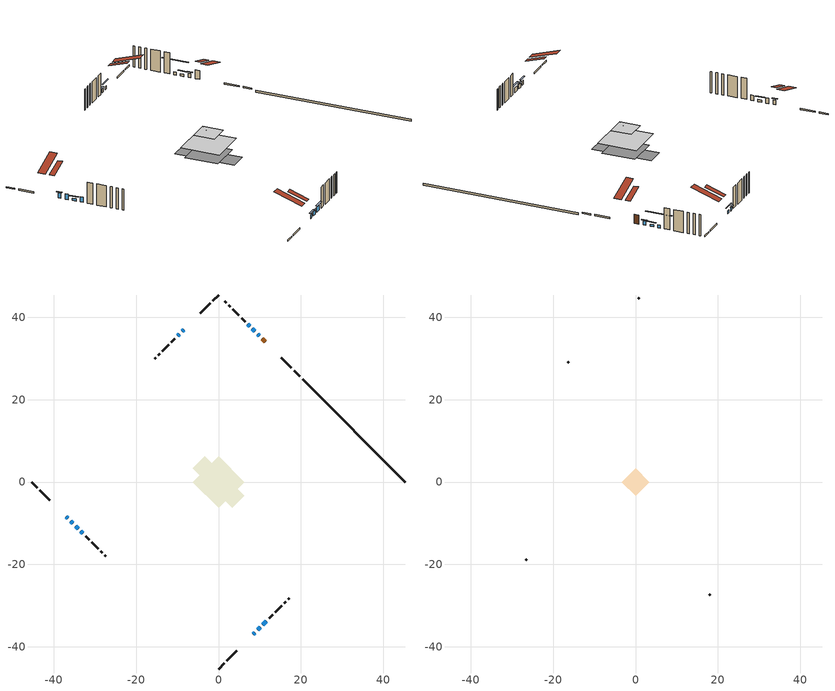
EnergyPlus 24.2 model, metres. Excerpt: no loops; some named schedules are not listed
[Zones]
conditioned space
 floor adiabatic (Floor4 construction): -5.27,0 0,5.27 5.27,0 0,-5.27 z0.16
 floor adiabatic (AdiabaticFloorConstruction): -6.21,0 0,6.21 6.21,0 0,-6.21 z2.6
 floor foundation (Slab1 construction): -6.25,3.35 -3.35,6.25 6.25,-3.35 3.35,-6.25 z-0.3
 wall outside (RimJoist1 construction): 0,-45.44 1.39,-44.05 / -45.44,0 -44.05,-1.39 / 0,45.44 -1.39,44.05 / 19.78,25.66 18.39,27.04 z0.16:0.46
 wall outside (RimJoist2 construction): 2.04,-43.39 4.47,-40.97 / -43.39,-2.04 -40.97,-4.47 / -2.04,43.39 -4.47,40.97 / 17.74,27.7 15.31,30.13 z0.16:0.46
 wall outside (AdiabaticWallConstruction 1): 11.35,34.09 10.61,34.83 z0.16:2.19
 wall outside (AdiabaticWallConstruction): 9.95,35.48 9.48,35.95 z0.16:1.13; -37,-8.43 -36.57,-8.87 / 10.75,-34.69 11.62,-33.82 z0.16:1.28; -35.92,-9.52 -35.38,-10.06 / -33.45,-11.99 -32.97,-12.47 z0.16:1.38; 8.83,36.61 8.22,37.22 / -34.72,-10.72 -34.11,-11.33 z0.16:0.67; 7.56,37.88 7.16,38.27 z0.16:0.82; -8.43,37 -8.87,36.57 z0.16:0.87; 8.43,-37 8.83,-36.61 z0.16:1.08; -9.52,35.92 -9.92,35.52 z0.16:0.92; 9.49,-35.95 10.1,-35.34 z0.16:1.02
 wall outside (Wall1 construction): 12.27,-33.17 13.15,-32.29 / -32.32,-13.12 -31.44,-14 / -10.57,34.86 -11.45,33.99 / 6.51,38.93 5.63,39.81 z0.16:5.04
 wall outside (Wall2 construction): 13.81,-31.63 15.33,-30.11 / -30.78,-14.66 -29.26,-16.18 / -12.11,33.33 -13.63,31.81 / 4.97,40.46 3.45,41.99 z0.16:5.04
 wall outside (Wall3 construction): 15.99,-29.45 16.28,-29.16 / -28.6,-16.84 -28.31,-17.13 / -14.29,31.15 -14.59,30.85 / 2.79,42.64 2.5,42.94 z0.16:5.04
 wall outside (Wall4 construction): 16.94,-28.5 17.24,-28.2 / -27.65,-17.79 -27.35,-18.09 / -15.24,30.2 -15.54,29.9 / 1.84,43.6 1.55,43.89 z0.16:5.04
 wall foundation (FoundationWall1 construction): 45.44,0 20.44,25 z-0.3:0.16
 window (WindowConstruction): 9.95,35.49 9.48,35.95 z0.16:1.13
 window (WindowConstruction 6): -37,-8.43 -36.57,-8.87 z0.16:1.28
 window (WindowConstruction 7): -35.91,-9.52 -35.38,-10.06 z0.16:1.38
 window (WindowConstruction 8): 8.83,36.61 8.22,37.22 z0.16:0.67
 window (WindowConstruction 9): -34.72,-10.72 -34.11,-11.33 z0.16:0.67
 window (WindowConstruction 1): 7.56,37.88 7.17,38.27 z0.16:0.82
 window (WindowConstruction 2): -8.43,37 -8.87,36.57 z0.16:0.87
 window (WindowConstruction 10): 8.43,-37 8.83,-36.61 z0.16:1.07
 window (WindowConstruction 11): -33.45,-11.99 -32.97,-12.47 z0.16:1.38
 window (WindowConstruction 3): -9.52,35.91 -9.92,35.52 z0.16:0.92
 window (WindowConstruction 4): 9.49,-35.95 10.1,-35.34 z0.16:1.02
 window (WindowConstruction 5): 10.75,-34.68 11.62,-33.82 z0.16:1.28
 door (Door): 11.34,34.09 10.61,34.83 z0.16:2.19
 ceiling adiabatic (AdiabaticFloorConstruction): 0,-6.21 6.21,0 0,6.21 -6.21,0 z2.6
 roof outside (Roof4 construction): 7.78,-37.66,5.04 4.71,-34.59,6.48 3.9,-35.4,6.48 6.97,-38.47,5.04; -37.66,-7.78,5.04 -34.59,-4.71,6.48 -35.4,-3.9,6.48 -38.47,-6.97,5.04; -7.78,37.66,5.04 -4.71,34.59,6.48 -3.9,35.4,6.48 -6.97,38.47,5.04; 12,33.44,5.04 8.93,30.37,6.48 9.74,29.56,6.48 12.81,32.63,5.04
attic - vented
 floor to conditioned space (Floor1 construction Reversed): -3.34,0 0,3.34 3.34,0 0,-3.34 z5.04
 floor to conditioned space (Floor2 construction Reversed): -2.94,0 0,2.94 2.94,0 0,-2.94 z5.04
 floor to conditioned space (Floor3 construction Reversed): -1.2,0 0,1.2 1.2,0 0,-1.2 z5.04
 wall outside (Wall5 construction): 17.89,-27.55 18.12,-27.31 / -26.7,-18.74 -26.46,-18.97 / -16.19,29.24 -16.43,29.01 / 0.89,44.55 0.66,44.78 z0.16:5.04
 roof outside (Roof1 construction): 6.31,-39.13,5.04 1.82,-34.64,7.15 0.64,-35.82,7.15 5.13,-40.31,5.04; -39.13,-6.31,5.04 -34.64,-1.82,7.15 -35.82,-0.64,7.15 -40.31,-5.13,5.04; -6.31,39.13,5.04 -1.82,34.64,7.15 -0.64,35.82,7.15 -5.13,40.31,5.04; 13.47,31.97,5.04 8.98,27.48,7.15 10.16,26.3,7.15 14.65,30.79,5.04
shading: 9.27,36.16 10.16,35.27 10.37,35.49 9.48,36.38 z1.42; -36.36,-9.08 -37.21,-8.22 -37.43,-8.43 -36.57,-9.29 z1.58; 7.79,37.65 9.26,36.18 9.47,36.39 8,37.86 z1.28; -33.68,-11.76 -35.15,-10.29 -35.36,-10.5 -33.89,-11.97 z1.28; 5.23,40.21 9.5,35.94 9.71,36.15 5.44,40.42 z3.56; -9.62,35.82 -7.68,37.76 -7.78,37.87 -9.73,35.92 z1.94; 9.26,-36.18 8,-37.43 8.22,-37.65 9.47,-36.39 z1.68; -10.13,35.31 -9.31,36.13 -9.52,36.34 -10.34,35.52 z1.22; 10.31,-35.13 9.28,-36.16 9.38,-36.27 10.41,-35.24 z1.32; 12.05,-33.39 10.32,-35.12 10.53,-35.33 12.26,-33.6 z1.89
[Building]
Building 1: Terrain=Suburbs
[Site:Location]
Greenwood AP_NS: Latitude {deg}=44.98; Longitude {deg}=-64.92; Time Zone {hr}=-4; Elevation {m}=28; Keep Site Location Information=Yes
[Site:GroundTemperature:Shallow]
3.62696, 1.72046, 1.56778, 2.47251, 6.10451, 9.71958, 12.8537, 14.839, 15.0077, 13.3929, 10.3388, 6.83459
[Site:WaterMainsTemperature]
Calculation Method=Schedule; Temperature Schedule=mains temperature schedule
[Material] Roughness=Rough; Thermal Absorptance=0.9
Name | Thickness {m} | Conductivity {W/m-K} | Density {kg/m3} | Specific Heat {J/kg-K} | Solar Absorptance | Visible Absorptance
asphalt or fiberglass shingles | 0.00635 | 0.162714 | 1121.4 | 1465.45 | 0.4 | 0.4
ceiling loosefill ins | 0.0846667 | 0.0480833 | 16.02 | 1046.75 | 0.7 | 0.7
ceiling stud and cavity | 0.1397 | 0.0896465 | 65.682 | 1177.47 | 0.7 | 0.7
ceiling stud and cavity 1 | 0.1397 | 0.0891429 | 65.682 | 1177.47 | 0.7 | 0.7
ceiling stud and cavity 2 | 0.1397 | 0.1003 | 65.682 | 1177.47 | 0.7 | 0.7
concrete 4.0 in. | 0.1016 | 1.803125 | 2242.8 | 837.4 | 0.7 | 0.7
concrete 8.0 in. | 0.2032 | 1.803125 | 2242.8 | 837.4 | 0.7 | 0.7
door material | 0.04445 | 0.053851 | 512.64 | 1214.23 | 0.7 | 0.7
exterior vertical ins | 0.00108814 | 0.029427 | 32.04 | 1214.23 | 0.7 | 0.7
floor covering | 0.0127 | 9.015625 | 54.468 | 1339.84 | 0.6 | 0.6
floor covering 1 | 0.0127 | 0.0433444 | 54.468 | 1339.84 | 0.6 | 0.6
floor rigid ins; wall rigid ins | 0.512978 | 0.029427 | 32.04 | 1214.23 | 0.7 | 0.7
floor stud and cavity | 0.0889 | 0.221242 | 50.32683 | 1063.81 | 0.7 | 0.7
floor stud and cavity 1 | 0.1397 | 1.75129 | 37.0049 | 1207.88 | 0.7 | 0.7
furniture material conditioned space 1 | 0.1524 | 0.115458 | 640.8 | 1214.23 | 0.6 | 0.6
gypsum board | 0.0127 | 0.160291 | 801 | 837.4 | 0.6 | 0.6
osb sheathing 0.5 in. | 0.0127 | 0.115458 | 512.64 | 1214.23 | 0.7 | 0.7
osb sheathing 0.75 in. | 0.01905 | 0.115458 | 512.64 | 1214.23 | 0.7 | 0.7
rim joist stud and cavity | 0.0508 | 0.153904 | 50.32683 | 1063.81 | 0.6 | 0.6
rim joist stud and cavity 1 | 0.0508 | 0.126838 | 50.32683 | 1063.81 | 0.6 | 0.6
roof stud and cavity | 0.2032 | 0.158346 | 78.34581 | 1123.46 | 0.7 | 0.7
wall stud and cavity | 0.1397 | 0.109887 | 139.0536 | 1170.24 | 0.7 | 0.7
wall stud and cavity 1 | 0.1397 | 0.104119 | 139.0536 | 1170.24 | 0.7 | 0.7
wall stud and cavity 2 | 0.1397 | 0.113992 | 139.0536 | 1170.24 | 0.7 | 0.7
wall stud and cavity 3 | 0.1397 | 0.107797 | 139.0536 | 1170.24 | 0.7 | 0.7
wall stud and cavity 4 | 0.0889 | 6.1454 | 50.32683 | 1063.81 | 0.6 | 0.6
wall stud and cavity 5 | 0.0889 | 0.380278 | 52.3479 | 1209.89 | 0.7 | 0.7
wall stud and cavity 6 | 0.0889 | 0.391764 | 83.0341 | 1211.67 | 0.7 | 0.7
wood siding | 0.0254 | 0.102417 | 544.68 | 1172.36 | 0.4 | 0.4
wood siding 1 | 0.00254 | 0.102417 | 544.68 | 1172.36 | 0.4 | 0.4
wood siding 2; wood siding 3; wood siding 4 | 0.0254 | 0.102417 | 544.68 | 1172.36 | 0.7 | 0.7
[WindowMaterial:SimpleGlazingSystem]
Name | U-Factor {W/m2-K} | Solar Heat Gain Coefficient
WindowMaterial | 2.68229 | 0.47
WindowMaterial 1 | 5.19423 | 0.65
WindowMaterial 2 | 5.27429 | 0.67
WindowMaterial 3 | 3.00991 | 0.48
WindowMaterial 4 | 2.77143 | 0.49
WindowMaterial 5 | 2.68058 | 0.47
WindowMaterial 6 | 2.96562 | 0.56
WindowMaterial 7 | 3.04965 | 0.43
WindowMaterial 8 | 3.04227 | 0.45
WindowMaterial 9 | 2.98038 | 0.61
[Construction]
AdiabaticFloorConstruction: floor stud and cavity 1, floor rigid ins, osb sheathing 0.75 in., floor covering 1
AdiabaticWallConstruction: wood siding 3, wall rigid ins, wall stud and cavity 5, gypsum board
AdiabaticWallConstruction 1: wood siding 4, wall rigid ins, wall stud and cavity 5, gypsum board
Door: door material
Floor1 construction Reversed: gypsum board, ceiling stud and cavity, ceiling loosefill ins
Floor2 construction Reversed: gypsum board, ceiling stud and cavity 1, ceiling loosefill ins
Floor3 construction Reversed: gypsum board, ceiling stud and cavity 2
Floor4 construction: floor stud and cavity, floor covering
FoundationWall1 construction: concrete 8.0 in.
furniture construction conditioned space 1: furniture material conditioned space 1
PartitionWallConstruction: gypsum board, wall stud and cavity 6, gypsum board
RimJoist1 construction: wood siding 2, rim joist stud and cavity
RimJoist2 construction: wood siding 2, rim joist stud and cavity 1
Roof1 construction: asphalt or fiberglass shingles
Roof4 construction: asphalt or fiberglass shingles, osb sheathing 0.75 in., roof stud and cavity, gypsum board
Slab1 construction: concrete 4.0 in.
Wall1 construction: wood siding, osb sheathing 0.5 in., wall stud and cavity, gypsum board
Wall2 construction: wood siding, osb sheathing 0.5 in., wall stud and cavity 1, gypsum board
Wall3 construction: wood siding, osb sheathing 0.5 in., wall stud and cavity 2, gypsum board
Wall4 construction: wood siding, osb sheathing 0.5 in., wall stud and cavity 3, gypsum board
Wall5 construction: wood siding 1, wall stud and cavity 4
WindowConstruction: WindowMaterial
WindowConstruction 1: WindowMaterial 1
WindowConstruction 10: WindowMaterial 8
WindowConstruction 11: WindowMaterial 9
WindowConstruction 2: WindowMaterial 2
WindowConstruction 3: WindowMaterial 3
WindowConstruction 4: WindowMaterial 4
WindowConstruction 5; WindowConstruction 6: WindowMaterial 5
WindowConstruction 7: WindowMaterial 6
WindowConstruction 8; WindowConstruction 9: WindowMaterial 7
[Zone] Multiplier=1; Part of Total Floor Area=Yes
Name | Volume {m3}
attic - vented | 14.6027
conditioned space | 190
[Space]
Name | Zone | Volume {m3}
attic - vented 1 | attic - vented | 14.6027
conditioned space 1 | conditioned space | 190
[ZoneInfiltration:EffectiveLeakageArea]
infil attic - vented 1: Zone or Space=attic - vented 1; Schedule=Always On Discrete; Effective Air Leakage Area {cm2}=1758.62; Stack Coefficient=0.000486307; Wind Coefficient=1.48996e-05
[ZoneMixing]
whole house fan mix: Zone or Space=attic - vented; Schedule=Always On Continuous; Design Flow Rate Calculation Method=Flow/Zone; Design Flow Rate {m3/s}=0; Source Zone or Space=conditioned space
[SurfaceProperty:ExposedFoundationPerimeter]
Slab1: Exposed Perimeter Calculation Method=TotalExposedPerimeter; Total Exposed Perimeter {m}=35.357
[InternalMass] Zone or ZoneList=conditioned space; Space or SpaceList=conditioned space 1
Name | Construction | Surface Area {m2}
furniture mass conditioned space 1 | furniture construction conditioned space 1 | 75.3441
partition wall mass | PartitionWallConstruction | 132.73
[Lights]
interior lighting: Zone or ZoneList or Space or SpaceList=conditioned space 1; Schedule=interior lighting schedule; Design Level Calculation Method=LightingLevel; Lighting Level {W}=343.2; Return Air Fraction=0; Fraction Radiant=0.6; Fraction Visible=0.2; Fraction Replaceable=1
[People]
occupants: Zone or ZoneList or Space or SpaceList=conditioned space 1; Number of People Schedule=occupants schedule; Number of People Calculation Method=People; Number of People=3; Fraction Radiant=0.314171; Sensible Heat Fraction=0.56303; Activity Level Schedule=occupants activity schedule; Carbon Dioxide Generation Rate {m3/s-W}=0; Enable ASHRAE 55 Comfort Warnings=No; Mean Radiant Temperature Calculation Type=EnclosureAveraged
[ElectricEquipment] Zone or ZoneList or Space or SpaceList=conditioned space 1; Design Level Calculation Method=EquipmentLevel
Name | Schedule | Design Level {W} | Fraction Latent | Fraction Radiant | Fraction Lost
clothes dryer | clothes dryer schedule | 140.772 | 0.015 | 0.081 | 0.85
clothes washer | clothes washer schedule | 32.1985 | 0.03 | 0.162 | 0.7
cooking range | cooking range schedule | 215.147 | 0.08 | 0.432 | 0.2
dishwasher | dishwasher schedule | 66.8632 | 0.3 | 0.18 | 0.4
fridge | fridge schedule | 72.9452 | 0 | 0.6 | 0
mech vent house fan | mech vent house fan schedule | 0 | 0 | 0 | 1
mech vent house fan cfis | mech vent house fan cfis schedule | 0 | 0 | 0 | 0
misc plug loads | misc plug loads schedule | 494.7 | 0.045 | 0.513 | 0.1
whole house fan | Always On Discrete | 0 | 0 | 0 | 1
[OtherEquipment] Zone or ZoneList or Space or SpaceList=conditioned space 1; Design Level Calculation Method=EquipmentLevel
Name | Fuel Type | Schedule | Design Level {W} | Fraction Latent | Fraction Radiant | Fraction Lost
clothes dryer 1 | Electricity | clothes dryer schedule | 0 | 0.015 | 0.081 | 0.85
cooking range 1 | Electricity | cooking range schedule | 0 | 0.08 | 0.432 | 0.2
general water use latent | None | general water use schedule | 62.594 | 1 | 0 | 0
general water use sensible | None | general water use schedule | -61.6891 | 0 | 0.6 | 0
mech vent house fan latent load | None | Always On Discrete | 0 | 1 | 0 | 0
mech vent house fan sensible load | None | Always On Discrete | 0 | 0 | 0 | 0
water heater energy adjustment1 | Electricity | Always On Discrete | 0.01 | 0 | 0 | 1
[ZoneInfiltration:DesignFlowRate] Zone or ZoneList or Space or SpaceList=conditioned space 1; Schedule=Always On Discrete; Design Flow Rate Calculation Method=Flow/Zone; Design Flow Rate {m3/s}=0
infil flow; natural vent flow; whole house fan flow
[ZoneControl:Thermostat]
conditioned space Thermostat: Zone or ZoneList=conditioned space; Control Type Schedule=conditioned space Thermostat Schedule; Control 1=conditioned space temperature setpoint; Temperature Difference Between Cutout And Setpoint {deltaC}=0
[ThermostatSetpoint:DualSetpoint]
conditioned space temperature setpoint: Heating Setpoint Temperature Schedule=heating setpoint; Cooling Setpoint Temperature Schedule=cooling setpoint
[Zone equipment]
conditioned space: electric baseboard
[Foundation:Kiva]
Foundation Kiva 1: Initial Indoor Air Temperature {C}=18; Wall Height Above Grade {m}=0.15999; Wall Depth Below Slab {m}=0.2032; Custom Block Material Name 1=exterior vertical ins; Custom Block Depth 1 {m}=0.460004; Custom Block X Position 1 {m}=0.2032; Custom Block Z Position 1 {m}=0
[Foundation:Kiva:Settings]
Soil Conductivity {W/m-K}=0.849921; Soil Density {kg/m3}=1842.3; Soil Specific Heat {J/kg-K}=418.7; Ground Solar Absorptivity=0.9; Ground Thermal Absorptivity=0.9; Ground Surface Roughness {m}=0.03; Far-Field Width {m}=40; Deep-Ground Boundary Condition=ZeroFlux; Deep-Ground Depth {m}=40; Minimum Cell Dimension {m}=0.2; Maximum Cell Growth Coefficient=3; Simulation Timestep=Timestep
[Exterior:Lights]
exterior lighting: Schedule=exterior lighting schedule; Design Level {W}=75.6
[EnergyManagementSystem:Sensor] Output:Variable or Output:Meter Index Key=conditioned space
Name | Output:Variable or Output:Meter
conditioned_space_clg_unmet_s | Zone Cooling Setpoint Not Met Time
conditioned_space_htg_unmet_s | Zone Heating Setpoint Not Met Time
fridge_tin_s; tin_s; tin_s_1 | Zone Mean Air Temperature
tout_s | Zone Outdoor Air Drybulb Temperature
win_s | Zone Air Humidity Ratio
[Schedule:Constant]
Name | Hourly Value
Always On Continuous; mech vent house fan schedule; mech vent house fan cfis schedule; Always On Discrete | 1
occupants activity schedule | 117.228
fridge schedule | 0
[Schedule:Week:Daily]
interior lighting schedule Week Rule - Jan1-Jan27: interior lighting schedule day, interior lighting schedule day, interior lighting schedule day, interior lighting schedule day, interior lighting schedule day, interior lighting schedule day, interior lighting schedule day, interior lighting schedule default day, interior lighting schedule default day, interior lighting schedule default day, interior lighting schedule default day, interior lighting schedule default day
interior lighting schedule Week Rule - Jan28-Feb3: interior lighting schedule day, interior lighting schedule day, interior lighting schedule day, interior lighting schedule day, interior lighting schedule day 1, interior lighting schedule day 1, interior lighting schedule day 1, interior lighting schedule default day, interior lighting schedule default day, interior lighting schedule default day, interior lighting schedule default day, interior lighting schedule default day
interior lighting schedule Week Rule - Feb4-Feb24: interior lighting schedule day 1, interior lighting schedule day 1, interior lighting schedule day 1, interior lighting schedule day 1, interior lighting schedule day 1, interior lighting schedule day 1, interior lighting schedule day 1, interior lighting schedule default day, interior lighting schedule default day, interior lighting schedule default day, interior lighting schedule default day, interior lighting schedule default day
interior lighting schedule Week Rule - Feb25-Mar3: interior lighting schedule day 1, interior lighting schedule day 1, interior lighting schedule day 1, interior lighting schedule day 1, interior lighting schedule day 2, interior lighting schedule day 2, interior lighting schedule day 2, interior lighting schedule default day, interior lighting schedule default day, interior lighting schedule default day, interior lighting schedule default day, interior lighting schedule default day
interior lighting schedule Week Rule - Mar4-Mar31: interior lighting schedule day 2, interior lighting schedule day 2, interior lighting schedule day 2, interior lighting schedule day 2, interior lighting schedule day 2, interior lighting schedule day 2, interior lighting schedule day 2, interior lighting schedule default day, interior lighting schedule default day, interior lighting schedule default day, interior lighting schedule default day, interior lighting schedule default day
interior lighting schedule Week Rule - Apr1-Apr28: interior lighting schedule day 3, interior lighting schedule day 3, interior lighting schedule day 3, interior lighting schedule day 3, interior lighting schedule day 3, interior lighting schedule day 3, interior lighting schedule day 3, interior lighting schedule default day, interior lighting schedule default day, interior lighting schedule default day, interior lighting schedule default day, interior lighting schedule default day
interior lighting schedule Week Rule - Apr29-May5: interior lighting schedule day 3, interior lighting schedule day 3, interior lighting schedule day 4, interior lighting schedule day 4, interior lighting schedule day 4, interior lighting schedule day 4, interior lighting schedule day 4, interior lighting schedule default day, interior lighting schedule default day, interior lighting schedule default day, interior lighting schedule default day, interior lighting schedule default day
interior lighting schedule Week Rule - May6-May26: interior lighting schedule day 4, interior lighting schedule day 4, interior lighting schedule day 4, interior lighting schedule day 4, interior lighting schedule day 4, interior lighting schedule day 4, interior lighting schedule day 4, interior lighting schedule default day, interior lighting schedule default day, interior lighting schedule default day, interior lighting schedule default day, interior lighting schedule default day
interior lighting schedule Week Rule - May27-Jun2: interior lighting schedule day 4, interior lighting schedule day 4, interior lighting schedule day 4, interior lighting schedule day 4, interior lighting schedule day 4, interior lighting schedule day 5, interior lighting schedule day 5, interior lighting schedule default day, interior lighting schedule default day, interior lighting schedule default day, interior lighting schedule default day, interior lighting schedule default day
interior lighting schedule Week Rule - Jun3-Jun30: interior lighting schedule day 5, interior lighting schedule day 5, interior lighting schedule day 5, interior lighting schedule day 5, interior lighting schedule day 5, interior lighting schedule day 5, interior lighting schedule day 5, interior lighting schedule default day, interior lighting schedule default day, interior lighting schedule default day, interior lighting schedule default day, interior lighting schedule default day
interior lighting schedule Week Rule - Jul1-Jul28: interior lighting schedule day 6, interior lighting schedule day 6, interior lighting schedule day 6, interior lighting schedule day 6, interior lighting schedule day 6, interior lighting schedule day 6, interior lighting schedule day 6, interior lighting schedule default day, interior lighting schedule default day, interior lighting schedule default day, interior lighting schedule default day, interior lighting schedule default day
interior lighting schedule Week Rule - Jul29-Aug4: interior lighting schedule day 6, interior lighting schedule day 6, interior lighting schedule day 6, interior lighting schedule day 7, interior lighting schedule day 7, interior lighting schedule day 7, interior lighting schedule day 7, interior lighting schedule default day, interior lighting schedule default day, interior lighting schedule default day, interior lighting schedule default day, interior lighting schedule default day
interior lighting schedule Week Rule - Aug5-Aug25: interior lighting schedule day 7, interior lighting schedule day 7, interior lighting schedule day 7, interior lighting schedule day 7, interior lighting schedule day 7, interior lighting schedule day 7, interior lighting schedule day 7, interior lighting schedule default day, interior lighting schedule default day, interior lighting schedule default day, interior lighting schedule default day, interior lighting schedule default day
interior lighting schedule Week Rule - Aug26-Sep1: interior lighting schedule day 7, interior lighting schedule day 7, interior lighting schedule day 7, interior lighting schedule day 7, interior lighting schedule day 7, interior lighting schedule day 7, interior lighting schedule day 8, interior lighting schedule default day, interior lighting schedule default day, interior lighting schedule default day, interior lighting schedule default day, interior lighting schedule default day
interior lighting schedule Week Rule - Sep2-Sep29: interior lighting schedule day 8, interior lighting schedule day 8, interior lighting schedule day 8, interior lighting schedule day 8, interior lighting schedule day 8, interior lighting schedule day 8, interior lighting schedule day 8, interior lighting schedule default day, interior lighting schedule default day, interior lighting schedule default day, interior lighting schedule default day, interior lighting schedule default day
interior lighting schedule Week Rule - Sep30-Oct6: interior lighting schedule day 8, interior lighting schedule day 9, interior lighting schedule day 9, interior lighting schedule day 9, interior lighting schedule day 9, interior lighting schedule day 9, interior lighting schedule day 9, interior lighting schedule default day, interior lighting schedule default day, interior lighting schedule default day, interior lighting schedule default day, interior lighting schedule default day
interior lighting schedule Week Rule - Oct7-Oct27: interior lighting schedule day 9, interior lighting schedule day 9, interior lighting schedule day 9, interior lighting schedule day 9, interior lighting schedule day 9, interior lighting schedule day 9, interior lighting schedule day 9, interior lighting schedule default day, interior lighting schedule default day, interior lighting schedule default day, interior lighting schedule default day, interior lighting schedule default day
interior lighting schedule Week Rule - Oct28-Nov3: interior lighting schedule day 9, interior lighting schedule day 9, interior lighting schedule day 9, interior lighting schedule day 9, interior lighting schedule day 10, interior lighting schedule day 10, interior lighting schedule day 10, interior lighting schedule default day, interior lighting schedule default day, interior lighting schedule default day, interior lighting schedule default day, interior lighting schedule default day
interior lighting schedule Week Rule - Nov4-Nov24: interior lighting schedule day 10, interior lighting schedule day 10, interior lighting schedule day 10, interior lighting schedule day 10, interior lighting schedule day 10, interior lighting schedule day 10, interior lighting schedule day 10, interior lighting schedule default day, interior lighting schedule default day, interior lighting schedule default day, interior lighting schedule default day, interior lighting schedule default day
interior lighting schedule Week Rule - Nov25-Dec1: interior lighting schedule day 10, interior lighting schedule day 10, interior lighting schedule day 10, interior lighting schedule day 10, interior lighting schedule day 10, interior lighting schedule day 10, interior lighting schedule day 11, interior lighting schedule default day, interior lighting schedule default day, interior lighting schedule default day, interior lighting schedule default day, interior lighting schedule default day
interior lighting schedule Week Rule - Dec2-Dec31: interior lighting schedule day 11, interior lighting schedule day 11, interior lighting schedule day 11, interior lighting schedule day 11, interior lighting schedule day 11, interior lighting schedule day 11, interior lighting schedule day 11, interior lighting schedule default day, interior lighting schedule default day, interior lighting schedule default day, interior lighting schedule default day, interior lighting schedule default day
occupants schedule Week Rule - Jan1-Dec31: occupants schedule day, occupants schedule day, occupants schedule day, occupants schedule day, occupants schedule day, occupants schedule day, occupants schedule day, occupants schedule default day, occupants schedule default day, occupants schedule default day, occupants schedule default day, occupants schedule default day
clothes dryer schedule Week Rule - Jan1-Dec31: clothes dryer schedule day, clothes dryer schedule day, clothes dryer schedule day, clothes dryer schedule day, clothes dryer schedule day, clothes dryer schedule day, clothes dryer schedule day, clothes dryer schedule default day, clothes dryer schedule default day, clothes dryer schedule default day, clothes dryer schedule default day, clothes dryer schedule default day
clothes washer schedule Week Rule - Jan1-Dec31: clothes washer schedule day, clothes washer schedule day, clothes washer schedule day, clothes washer schedule day, clothes washer schedule day, clothes washer schedule day, clothes washer schedule day, clothes washer schedule default day, clothes washer schedule default day, clothes washer schedule default day, clothes washer schedule default day, clothes washer schedule default day
cooking range schedule Week Rule - Jan1-Dec31: cooking range schedule day, cooking range schedule day, cooking range schedule day, cooking range schedule day, cooking range schedule day, cooking range schedule day, cooking range schedule day, cooking range schedule default day, cooking range schedule default day, cooking range schedule default day, cooking range schedule default day, cooking range schedule default day
dishwasher schedule Week Rule - Jan1-Dec31: dishwasher schedule day, dishwasher schedule day, dishwasher schedule day, dishwasher schedule day, dishwasher schedule day, dishwasher schedule day, dishwasher schedule day, dishwasher schedule default day, dishwasher schedule default day, dishwasher schedule default day, dishwasher schedule default day, dishwasher schedule default day
misc plug loads schedule Week Rule - Jan1-Dec31: misc plug loads schedule day, misc plug loads schedule day, misc plug loads schedule day, misc plug loads schedule day, misc plug loads schedule day, misc plug loads schedule day, misc plug loads schedule day, misc plug loads schedule default day, misc plug loads schedule default day, misc plug loads schedule default day, misc plug loads schedule default day, misc plug loads schedule default day
general water use schedule Week Rule - Jan1-Dec31: general water use schedule day, general water use schedule day, general water use schedule day, general water use schedule day, general water use schedule day, general water use schedule day, general water use schedule day, general water use schedule default day, general water use schedule default day, general water use schedule default day, general water use schedule default day, general water use schedule default day
exterior lighting schedule Week Rule - Jan1-Jan27: exterior lighting schedule day, exterior lighting schedule day, exterior lighting schedule day, exterior lighting schedule day, exterior lighting schedule day, exterior lighting schedule day, exterior lighting schedule day, exterior lighting schedule default day, exterior lighting schedule default day, exterior lighting schedule default day, exterior lighting schedule default day, exterior lighting schedule default day
exterior lighting schedule Week Rule - Jan28-Feb3: exterior lighting schedule day, exterior lighting schedule day, exterior lighting schedule day, exterior lighting schedule day, exterior lighting schedule day 1, exterior lighting schedule day 1, exterior lighting schedule day 1, exterior lighting schedule default day, exterior lighting schedule default day, exterior lighting schedule default day, exterior lighting schedule default day, exterior lighting schedule default day
exterior lighting schedule Week Rule - Feb4-Feb24: exterior lighting schedule day 1, exterior lighting schedule day 1, exterior lighting schedule day 1, exterior lighting schedule day 1, exterior lighting schedule day 1, exterior lighting schedule day 1, exterior lighting schedule day 1, exterior lighting schedule default day, exterior lighting schedule default day, exterior lighting schedule default day, exterior lighting schedule default day, exterior lighting schedule default day
exterior lighting schedule Week Rule - Feb25-Mar3: exterior lighting schedule day 1, exterior lighting schedule day 1, exterior lighting schedule day 1, exterior lighting schedule day 1, exterior lighting schedule day 2, exterior lighting schedule day 2, exterior lighting schedule day 2, exterior lighting schedule default day, exterior lighting schedule default day, exterior lighting schedule default day, exterior lighting schedule default day, exterior lighting schedule default day
exterior lighting schedule Week Rule - Mar4-Mar31: exterior lighting schedule day 2, exterior lighting schedule day 2, exterior lighting schedule day 2, exterior lighting schedule day 2, exterior lighting schedule day 2, exterior lighting schedule day 2, exterior lighting schedule day 2, exterior lighting schedule default day, exterior lighting schedule default day, exterior lighting schedule default day, exterior lighting schedule default day, exterior lighting schedule default day
exterior lighting schedule Week Rule - Apr1-Apr28: exterior lighting schedule day 3, exterior lighting schedule day 3, exterior lighting schedule day 3, exterior lighting schedule day 3, exterior lighting schedule day 3, exterior lighting schedule day 3, exterior lighting schedule day 3, exterior lighting schedule default day, exterior lighting schedule default day, exterior lighting schedule default day, exterior lighting schedule default day, exterior lighting schedule default day
exterior lighting schedule Week Rule - Apr29-May5: exterior lighting schedule day 3, exterior lighting schedule day 3, exterior lighting schedule day 4, exterior lighting schedule day 4, exterior lighting schedule day 4, exterior lighting schedule day 4, exterior lighting schedule day 4, exterior lighting schedule default day, exterior lighting schedule default day, exterior lighting schedule default day, exterior lighting schedule default day, exterior lighting schedule default day
exterior lighting schedule Week Rule - May6-May26: exterior lighting schedule day 4, exterior lighting schedule day 4, exterior lighting schedule day 4, exterior lighting schedule day 4, exterior lighting schedule day 4, exterior lighting schedule day 4, exterior lighting schedule day 4, exterior lighting schedule default day, exterior lighting schedule default day, exterior lighting schedule default day, exterior lighting schedule default day, exterior lighting schedule default day
exterior lighting schedule Week Rule - May27-Jun2: exterior lighting schedule day 4, exterior lighting schedule day 4, exterior lighting schedule day 4, exterior lighting schedule day 4, exterior lighting schedule day 4, exterior lighting schedule day 5, exterior lighting schedule day 5, exterior lighting schedule default day, exterior lighting schedule default day, exterior lighting schedule default day, exterior lighting schedule default day, exterior lighting schedule default day
exterior lighting schedule Week Rule - Jun3-Jun30: exterior lighting schedule day 5, exterior lighting schedule day 5, exterior lighting schedule day 5, exterior lighting schedule day 5, exterior lighting schedule day 5, exterior lighting schedule day 5, exterior lighting schedule day 5, exterior lighting schedule default day, exterior lighting schedule default day, exterior lighting schedule default day, exterior lighting schedule default day, exterior lighting schedule default day
exterior lighting schedule Week Rule - Jul1-Jul28: exterior lighting schedule day 6, exterior lighting schedule day 6, exterior lighting schedule day 6, exterior lighting schedule day 6, exterior lighting schedule day 6, exterior lighting schedule day 6, exterior lighting schedule day 6, exterior lighting schedule default day, exterior lighting schedule default day, exterior lighting schedule default day, exterior lighting schedule default day, exterior lighting schedule default day
exterior lighting schedule Week Rule - Jul29-Aug4: exterior lighting schedule day 6, exterior lighting schedule day 6, exterior lighting schedule day 6, exterior lighting schedule day 7, exterior lighting schedule day 7, exterior lighting schedule day 7, exterior lighting schedule day 7, exterior lighting schedule default day, exterior lighting schedule default day, exterior lighting schedule default day, exterior lighting schedule default day, exterior lighting schedule default day
exterior lighting schedule Week Rule - Aug5-Aug25: exterior lighting schedule day 7, exterior lighting schedule day 7, exterior lighting schedule day 7, exterior lighting schedule day 7, exterior lighting schedule day 7, exterior lighting schedule day 7, exterior lighting schedule day 7, exterior lighting schedule default day, exterior lighting schedule default day, exterior lighting schedule default day, exterior lighting schedule default day, exterior lighting schedule default day
[Schedule:Year]
interior lighting schedule: interior lighting schedule Week Rule - Jan1-Jan27, 1, 1, 1, 27, interior lighting schedule Week Rule - Jan28-Feb3, 1, 28, 2, 3, interior lighting schedule Week Rule - Feb4-Feb24, 2, 4, 2, 24, interior lighting schedule Week Rule - Feb25-Mar3, 2, 25, 3, 3, interior lighting schedule Week Rule - Mar4-Mar31, 3, 4, 3, 31, interior lighting schedule Week Rule - Apr1-Apr28, 4, 1, 4, 28, interior lighting schedule Week Rule - Apr29-May5, 4, 29, 5, 5, interior lighting schedule Week Rule - May6-May26, 5, 6, 5, 26, interior lighting schedule Week Rule - May27-Jun2, 5, 27, 6, 2, interior lighting schedule Week Rule - Jun3-Jun30, 6, 3, 6, 30, interior lighting schedule Week Rule - Jul1-Jul28, 7, 1, 7, 28, interior lighting schedule Week Rule - Jul29-Aug4, 7, 29, 8, 4, interior lighting schedule Week Rule - Aug5-Aug25, 8, 5, 8, 25, interior lighting schedule Week Rule - Aug26-Sep1, 8, 26, 9, 1, interior lighting schedule Week Rule - Sep2-Sep29, 9, 2, 9, 29, interior lighting schedule Week Rule - Sep30-Oct6, 9, 30, 10, 6, interior lighting schedule Week Rule - Oct7-Oct27, 10, 7, 10, 27, interior lighting schedule Week Rule - Oct28-Nov3, 10, 28, 11, 3, interior lighting schedule Week Rule - Nov4-Nov24, 11, 4, 11, 24, interior lighting schedule Week Rule - Nov25-Dec1, 11, 25, 12, 1, interior lighting schedule Week Rule - Dec2-Dec31, 12, 2, 12, 31
occupants schedule: occupants schedule Week Rule - Jan1-Dec31, 1, 1, 12, 31
clothes dryer schedule: clothes dryer schedule Week Rule - Jan1-Dec31, 1, 1, 12, 31
clothes washer schedule: clothes washer schedule Week Rule - Jan1-Dec31, 1, 1, 12, 31
cooking range schedule: cooking range schedule Week Rule - Jan1-Dec31, 1, 1, 12, 31
dishwasher schedule: dishwasher schedule Week Rule - Jan1-Dec31, 1, 1, 12, 31
misc plug loads schedule: misc plug loads schedule Week Rule - Jan1-Dec31, 1, 1, 12, 31
general water use schedule: general water use schedule Week Rule - Jan1-Dec31, 1, 1, 12, 31
exterior lighting schedule: exterior lighting schedule Week Rule - Jan1-Jan27, 1, 1, 1, 27, exterior lighting schedule Week Rule - Jan28-Feb3, 1, 28, 2, 3, exterior lighting schedule Week Rule - Feb4-Feb24, 2, 4, 2, 24, exterior lighting schedule Week Rule - Feb25-Mar3, 2, 25, 3, 3, exterior lighting schedule Week Rule - Mar4-Mar31, 3, 4, 3, 31, exterior lighting schedule Week Rule - Apr1-Apr28, 4, 1, 4, 28, exterior lighting schedule Week Rule - Apr29-May5, 4, 29, 5, 5, exterior lighting schedule Week Rule - May6-May26, 5, 6, 5, 26, exterior lighting schedule Week Rule - May27-Jun2, 5, 27, 6, 2, exterior lighting schedule Week Rule - Jun3-Jun30, 6, 3, 6, 30, exterior lighting schedule Week Rule - Jul1-Jul28, 7, 1, 7, 28, exterior lighting schedule Week Rule - Jul29-Aug4, 7, 29, 8, 4, exterior lighting schedule Week Rule - Aug5-Aug25, 8, 5, 8, 25, exterior lighting schedule Week Rule - Aug26-Sep1, 8, 26, 9, 1, exterior lighting schedule Week Rule - Sep2-Sep29, 9, 2, 9, 29, exterior lighting schedule Week Rule - Sep30-Oct6, 9, 30, 10, 6, exterior lighting schedule Week Rule - Oct7-Oct27, 10, 7, 10, 27, exterior lighting schedule Week Rule - Oct28-Nov3, 10, 28, 11, 3, exterior lighting schedule Week Rule - Nov4-Nov24, 11, 4, 11, 24, exterior lighting schedule Week Rule - Nov25-Dec1, 11, 25, 12, 1, exterior lighting schedule Week Rule - Dec2-Dec31, 12, 2, 12, 31
[Schedule:Compact]
conditioned space Thermostat Schedule: Through: 12/31, For: AllDays, Until: 24:00, 4
mains temperature schedule: Through: 01/01, For: AllDays, Until: 24:00, 7.74778, Through: 01/02, For: AllDays, Until: 24:00, 7.68278, Through: 01/03, For: AllDays, Until: 24:00, 7.61944, Through: 01/04, For: AllDays, Until: 24:00, 7.55667, Through: 01/05, For: AllDays, Until: 24:00, 7.495, Through: 01/06, For: AllDays, Until: 24:00, 7.435, Through: 01/07, For: AllDays, Until: 24:00, 7.37556, Through: 01/08, For: AllDays, Until: 24:00, 7.31778, Through: 01/09, For: AllDays, Until: 24:00, 7.26111, Through: 01/10, For: AllDays, Until: 24:00, 7.20556, Through: 01/11, For: AllDays, Until: 24:00, 7.15111, Through: 01/12, For: AllDays, Until: 24:00, 7.09833, Through: 01/13, For: AllDays, Until: 24:00, 7.04667, Through: 01/14, For: AllDays, Until: 24:00, 6.99667, Through: 01/15, For: AllDays, Until: 24:00, 6.94722, Through: 01/16, For: AllDays, Until: 24:00, 6.9, Through: 01/17, For: AllDays, Until: 24:00, 6.85333, Through: 01/18, For: AllDays, Until: 24:00, 6.80833, Through: 01/19, For: AllDays, Until: 24:00, 6.765, Through: 01/20, For: AllDays, Until: 24:00, 6.72278, Through: 01/21, For: AllDays, Until: 24:00, 6.68167, Through: 01/22, For: AllDays, Until: 24:00, 6.64278, Through: 01/23, For: AllDays, Until: 24:00, 6.60444, Through: 01/24, For: AllDays, Until: 24:00, 6.56778, Through: 01/25, For: AllDays, Until: 24:00, 6.53278, Through: 01/26, For: AllDays, Until: 24:00, 6.49944, Through: 01/27, For: AllDays, Until: 24:00, 6.46722, Through: 01/28, For: AllDays, Until: 24:00, 6.43667, Through: 01/29, For: AllDays, Until: 24:00, 6.40722, Through: 01/30, For: AllDays, Until: 24:00, 6.37944, Through: 01/31, For: AllDays, Until: 24:00, 6.35333, Through: 02/01, For: AllDays, Until: 24:00, 6.32889, Through: 02/02, For: AllDays, Until: 24:00, 6.30556, Through: 02/03, For: AllDays, Until: 24:00, 6.28389, Through: 02/04, For: AllDays, Until: 24:00, 6.26389, Through: 02/05, For: AllDays, Until: 24:00, 6.24556, Through: 02/06, For: AllDays, Until: 24:00, 6.22833, Through: 02/07, For: AllDays, Until: 24:00, 6.21278, Through: 02/08, For: AllDays, Until: 24:00, 6.19889, Through: 02/09, For: AllDays, Until: 24:00, 6.18667, Through: 02/10, For: AllDays, Until: 24:00, 6.17611, Through: 02/11, For: AllDays, Until: 24:00, 6.16667, Through: 02/12, For: AllDays, Until: 24:00, 6.15889, Through: 02/13, For: AllDays, Until: 24:00, 6.15278, Through: 02/14, For: AllDays, Until: 24:00, 6.14833, Through: 02/15, For: AllDays, Until: 24:00, 6.14556, Through: 02/16, For: AllDays, Until: 24:00, 6.14389, Through: 02/17, For: AllDays, Until: 24:00, 6.14444, Through: 02/18, For: AllDays, Until: 24:00, 6.14611, Through: 02/19, For: AllDays, Until: 24:00, 6.14944, Through: 02/20, For: AllDays, Until: 24:00, 6.15444, Through: 02/21, For: AllDays, Until: 24:00, 6.16056, Through: 02/22, For: AllDays, Until: 24:00, 6.16889, Through: 02/23, For: AllDays, Until: 24:00, 6.17833, Through: 02/24, For: AllDays, Until: 24:00, 6.18944, Through: 02/25, For: AllDays, Until: 24:00, 6.20222, Through: 02/26, For: AllDays, Until: 24:00, 6.21667, Through: 02/27, For: AllDays, Until: 24:00, 6.23222, Through: 02/28, For: AllDays, Until: 24:00, 6.25, Through: 03/01, For: AllDays, Until: 24:00, 6.26889, Through: 03/02, For: AllDays, Until: 24:00, 6.28889, Through: 03/03, For: AllDays, Until: 24:00, 6.31111, Through: 03/04, For: AllDays, Until: 24:00, 6.33444, Through: 03/05, For: AllDays, Until: 24:00, 6.35944, Through: 03/06, For: AllDays, Until: 24:00, 6.38611, Through: 03/07, For: AllDays, Until: 24:00, 6.41444, Through: 03/08, For: AllDays, Until: 24:00, 6.44389, Through: 03/09, For: AllDays, Until: 24:00, 6.475, Through: 03/10, For: AllDays, Until: 24:00, 6.50722, Through: 03/11, For: AllDays, Until: 24:00, 6.54111, Through: 03/12, For: AllDays, Until: 24:00, 6.57667, Through: 03/13, For: AllDays, Until: 24:00, 6.61333, Through: 03/14, For: AllDays, Until: 24:00, 6.65167, Through: 03/15, For: AllDays, Until: 24:00, 6.69167, Through: 03/16, For: AllDays, Until: 24:00, 6.73278, Through: 03/17, For: AllDays, Until: 24:00, 6.77556, Through: 03/18, For: AllDays, Until: 24:00, 6.81944, Through: 03/19, For: AllDays, Until: 24:00, 6.86444, Through: 03/20, For: AllDays, Until: 24:00, 6.91111, Through: 03/21, For: AllDays, Until: 24:00, 6.95889, Through: 03/22, For: AllDays, Until: 24:00, 7.00833, Through: 03/23, For: AllDays, Until: 24:00, 7.05889, Through: 03/24, For: AllDays, Until: 24:00, 7.11111, Through: 03/25, For: AllDays, Until: 24:00, 7.16444, Through: 03/26, For: AllDays, Until: 24:00, 7.21889, Through: 03/27, For: AllDays, Until: 24:00, 7.27444, Through: 03/28, For: AllDays, Until: 24:00, 7.33167, Through: 03/29, For: AllDays, Until: 24:00, 7.39, Through: 03/30, For: AllDays, Until: 24:00, 7.44944, Through: 03/31, For: AllDays, Until: 24:00, 7.51, Through: 04/01, For: AllDays, Until: 24:00, 7.57167, Through: 04/02, For: AllDays, Until: 24:00, 7.63444, Through: 04/03, For: AllDays, Until: 24:00, 7.69833, Through: 04/04, For: AllDays, Until: 24:00, 7.76389, Through: 04/05, For: AllDays, Until: 24:00, 7.83, Through: 04/06, For: AllDays, Until: 24:00, 7.89722, Through: 04/07, For: AllDays, Until: 24:00, 7.96556, Through: 04/08, For: AllDays, Until: 24:00, 8.035, Through: 04/09, For: AllDays, Until: 24:00, 8.10556, Through: 04/10, For: AllDays, Until: 24:00, 8.17722, Through: 04/11, For: AllDays, Until: 24:00, 8.24944, Through: 04/12, For: AllDays, Until: 24:00, 8.32278, Through: 04/13, For: AllDays, Until: 24:00, 8.39722, Through: 04/14, For: AllDays, Until: 24:00, 8.47222, Through: 04/15, For: AllDays, Until: 24:00, 8.54833, Through: 04/16, For: AllDays, Until: 24:00, 8.62556, Through: 04/17, For: AllDays, Until: 24:00, 8.70333, Through: 04/18, For: AllDays, Until: 24:00, 8.78167, Through: 04/19, For: AllDays, Until: 24:00, 8.86111, Through: 04/20, For: AllDays, Until: 24:00, 8.94111, Through: 04/21, For: AllDays, Until: 24:00, 9.02222, Through: 04/22, For: AllDays, Until: 24:00, 9.10389, Through: 04/23, For: AllDays, Until: 24:00, 9.18611, Through: 04/24, For: AllDays, Until: 24:00, 9.26889, Through: 04/25, For: AllDays, Until: 24:00, 9.35278, Through: 04/26, For: AllDays, Until: 24:00, 9.43667, Through: 04/27, For: AllDays, Until: 24:00, 9.52167, Through: 04/28, For: AllDays, Until: 24:00, 9.60722, Through: 04/29, For: AllDays, Until: 24:00, 9.69333, Through: 04/30, For: AllDays, Until: 24:00, 9.77944, Through: 05/01, For: AllDays, Until: 24:00, 9.86667, Through: 05/02, For: AllDays, Until: 24:00, 9.95389, Through: 05/03, For: AllDays, Until: 24:00, 10.0417, Through: 05/04, For: AllDays, Until: 24:00, 10.13, Through: 05/05, For: AllDays, Until: 24:00, 10.2189, Through: 05/06, For: AllDays, Until: 24:00, 10.3078, Through: 05/07, For: AllDays, Until: 24:00, 10.3972, Through: 05/08, For: AllDays, Until: 24:00, 10.4872, Through: 05/09, For: AllDays, Until: 24:00, 10.5772, Through: 05/10, For: AllDays, Until: 24:00, 10.6678, Through: 05/11, For: AllDays, Until: 24:00, 10.7578, Through: 05/12, For: AllDays, Until: 24:00, 10.8489, Through: 05/13, For: AllDays, Until: 24:00, 10.9394, Through: 05/14, For: AllDays, Until: 24:00, 11.0306, Through: 05/15, For: AllDays, Until: 24:00, 11.1217, Through: 05/16, For: AllDays, Until: 24:00, 11.2133, Through: 05/17, For: AllDays, Until: 24:00, 11.3044, Through: 05/18, For: AllDays, Until: 24:00, 11.3961, Through: 05/19, For: AllDays, Until: 24:00, 11.4872, Through: 05/20, For: AllDays, Until: 24:00, 11.5789, Through: 05/21, For: AllDays, Until: 24:00, 11.67, Through: 05/22, For: AllDays, Until: 24:00, 11.7617, Through: 05/23, For: AllDays, Until: 24:00, 11.8528, Through: 05/24, For: AllDays, Until: 24:00, 11.9439, Through: 05/25, For: AllDays, Until: 24:00, 12.0344, Through: 05/26, For: AllDays, Until: 24:00, 12.1256, Through: 05/27, For: AllDays, Until: 24:00, 12.2161, Through: 05/28, For: AllDays, Until: 24:00, 12.3067, Through: 05/29, For: AllDays, Until: 24:00, 12.3967, Through: 05/30, For: AllDays, Until: 24:00, 12.4861, Through: 05/31, For: AllDays, Until: 24:00, 12.5761, Through: 06/01, For: AllDays, Until: 24:00, 12.665, Through: 06/02, For: AllDays, Until: 24:00, 12.7539, Through: 06/03, For: AllDays, Until: 24:00, 12.8422, Through: 06/04, For: AllDays, Until: 24:00, 12.9306, Through: 06/05, For: AllDays, Until: 24:00, 13.0178, Through: 06/06, For: AllDays, Until: 24:00, 13.105, Through: 06/07, For: AllDays, Until: 24:00, 13.1917, Through: 06/08, For: AllDays, Until: 24:00, 13.2778, Through: 06/09, For: AllDays, Until: 24:00, 13.3633, Through: 06/10, For: AllDays, Until: 24:00, 13.4483, Through: 06/11, For: AllDays, Until: 24:00, 13.5328, Through: 06/12, For: AllDays, Until: 24:00, 13.6167, Through: 06/13, For: AllDays, Until: 24:00, 13.7, Through: 06/14, For: AllDays, Until: 24:00, 13.7822, Through: 06/15, For: AllDays, Until: 24:00, 13.8644, Through: 06/16, For: AllDays, Until: 24:00, 13.9456, Through: 06/17, For: AllDays, Until: 24:00, 14.0256, Through: 06/18, For: AllDays, Until: 24:00, 14.1056, Through: 06/19, For: AllDays, Until: 24:00, 14.1844, Through: 06/20, For: AllDays, Until: 24:00, 14.2622, Through: 06/21, For: AllDays, Until: 24:00, 14.3394, Through: 06/22, For: AllDays, Until: 24:00, 14.4161, Through: 06/23, For: AllDays, Until: 24:00, 14.4911, Through: 06/24, For: AllDays, Until: 24:00, 14.5661, Through: 06/25, For: AllDays, Until: 24:00, 14.6394, Through: 06/26, For: AllDays, Until: 24:00, 14.7122, Through: 06/27, For: AllDays, Until: 24:00, 14.7839, Through: 06/28, For: AllDays, Until: 24:00, 14.855, Through: 06/29, For: AllDays, Until: 24:00, 14.9244, Through: 06/30, For: AllDays, Until: 24:00, 14.9933, Through: 07/01, For: AllDays, Until: 24:00, 15.0611, Through: 07/02, For: AllDays, Until: 24:00, 15.1272, Through: 07/03, For: AllDays, Until: 24:00, 15.1928, Through: 07/04, For: AllDays, Until: 24:00, 15.2572, Through: 07/05, For: AllDays, Until: 24:00, 15.3206, Through: 07/06, For: AllDays, Until: 24:00, 15.3828, Through: 07/07, For: AllDays, Until: 24:00, 15.4439, Through: 07/08, For: AllDays, Until: 24:00, 15.5039, Through: 07/09, For: AllDays, Until: 24:00, 15.5622, Through: 07/10, For: AllDays, Until: 24:00, 15.6194, Through: 07/11, For: AllDays, Until: 24:00, 15.6756, Through: 07/12, For: AllDays, Until: 24:00, 15.7306, Through: 07/13, For: AllDays, Until: 24:00, 15.7844, Through: 07/14, For: AllDays, Until: 24:00, 15.8367, Through: 07/15, For: AllDays, Until: 24:00, 15.8878, Through: 07/16, For: AllDays, Until: 24:00, 15.9372, Through: 07/17, For: AllDays, Until: 24:00, 15.9861, Through: 07/18, For: AllDays, Until: 24:00, 16.0328, Through: 07/19, For: AllDays, Until: 24:00, 16.0789, Through: 07/20, For: AllDays, Until: 24:00, 16.1228, Through: 07/21, For: AllDays, Until: 24:00, 16.1661, Through: 07/22, For: AllDays, Until: 24:00, 16.2078, Through: 07/23, For: AllDays, Until: 24:00, 16.2478, Through: 07/24, For: AllDays, Until: 24:00, 16.2867, Through: 07/25, For: AllDays, Until: 24:00, 16.3239, Through: 07/26, For: AllDays, Until: 24:00, 16.3594, Through: 07/27, For: AllDays, Until: 24:00, 16.3939, Through: 07/28, For: AllDays, Until: 24:00, 16.4272, Through: 07/29, For: AllDays, Until: 24:00, 16.4583, Through: 07/30, For: AllDays, Until: 24:00, 16.4883, Through: 07/31, For: AllDays, Until: 24:00, 16.5172, Through: 08/01, For: AllDays, Until: 24:00, 16.5439, Through: 08/02, For: AllDays, Until: 24:00, 16.5694, Through: 08/03, For: AllDays, Until: 24:00, 16.5933, Through: 08/04, For: AllDays, Until: 24:00, 16.6161, Through: 08/05, For: AllDays, Until: 24:00, 16.6372, Through: 08/06, For: AllDays, Until: 24:00, 16.6567, Through: 08/07, For: AllDays, Until: 24:00, 16.6744, Through: 08/08, For: AllDays, Until: 24:00, 16.6906, Through: 08/09, For: AllDays, Until: 24:00, 16.7056, Through: 08/10, For: AllDays, Until: 24:00, 16.7189, Through: 08/11, For: AllDays, Until: 24:00, 16.7306, Through: 08/12, For: AllDays, Until: 24:00, 16.7406, Through: 08/13, For: AllDays, Until: 24:00, 16.7489, Through: 08/14, For: AllDays, Until: 24:00, 16.7561, Through: 08/15, For: AllDays, Until: 24:00, 16.7611, Through: 08/16, For: AllDays, Until: 24:00, 16.765, Through: 08/17, For: AllDays, Until: 24:00, 16.7672, Through: 08/18, For: AllDays, Until: 24:00, 16.7683, Through: 08/19, For: AllDays, Until: 24:00, 16.7672, Through: 08/20, For: AllDays, Until: 24:00, 16.765, Through: 08/21, For: AllDays, Until: 24:00, 16.7606, Through: 08/22, For: AllDays, Until: 24:00, 16.755, Through: 08/23, For: AllDays, Until: 24:00, 16.7478, Through: 08/24, For: AllDays, Until: 24:00, 16.7394, Through: 08/25, For: AllDays, Until: 24:00, 16.7289, Through: 08/26, For: AllDays, Until: 24:00, 16.7172, Through: 08/27, For: AllDays, Until: 24:00, 16.7033, Through: 08/28, For: AllDays, Until: 24:00, 16.6883, Through: 08/29, For: AllDays, Until: 24:00, 16.6722, Through: 08/30, For: AllDays, Until: 24:00, 16.6539, Through: 08/31, For: AllDays, Until: 24:00, 16.6344, Through: 09/01, For: AllDays, Until: 24:00, 16.6133, Through: 09/02, For: AllDays, Until: 24:00, 16.5906, Through: 09/03, For: AllDays, Until: 24:00, 16.5661, Through: 09/04, For: AllDays, Until: 24:00, 16.5406, Through: 09/05, For: AllDays, Until: 24:00, 16.5133, Through: 09/06, For: AllDays, Until: 24:00, 16.485, Through: 09/07, For: AllDays, Until: 24:00, 16.4544, Through: 09/08, For: AllDays, Until: 24:00, 16.4228, Through: 09/09, For: AllDays, Until: 24:00, 16.3894, Through: 09/10, For: AllDays, Until: 24:00, 16.355, Through: 09/11, For: AllDays, Until: 24:00, 16.3189, Through: 09/12, For: AllDays, Until: 24:00, 16.2817, Through: 09/13, For: AllDays, Until: 24:00, 16.2428, Through: 09/14, For: AllDays, Until: 24:00, 16.2022, Through: 09/15, For: AllDays, Until: 24:00, 16.1606, Through: 09/16, For: AllDays, Until: 24:00, 16.1172, Through: 09/17, For: AllDays, Until: 24:00, 16.0728, Through: 09/18, For: AllDays, Until: 24:00, 16.0267, Through: 09/19, For: AllDays, Until: 24:00, 15.9794, Through: 09/20, For: AllDays, Until: 24:00, 15.9311, Through: 09/21, For: AllDays, Until: 24:00, 15.8811, Through: 09/22, For: AllDays, Until: 24:00, 15.83, Through: 09/23, For: AllDays, Until: 24:00, 15.7772, Through: 09/24, For: AllDays, Until: 24:00, 15.7233, Through: 09/25, For: AllDays, Until: 24:00, 15.6683, Through: 09/26, For: AllDays, Until: 24:00, 15.6122, Through: 09/27, For: AllDays, Until: 24:00, 15.5544, Through: 09/28, For: AllDays, Until: 24:00, 15.4961, Through: 09/29, For: AllDays, Until: 24:00, 15.4361, Through: 09/30, For: AllDays, Until: 24:00, 15.375, Through: 10/01, For: AllDays, Until: 24:00, 15.3128, Through: 10/02, For: AllDays, Until: 24:00, 15.2489, Through: 10/03, For: AllDays, Until: 24:00, 15.1844, Through: 10/04, For: AllDays, Until: 24:00, 15.1189, Through: 10/05, For: AllDays, Until: 24:00, 15.0522, Through: 10/06, For: AllDays, Until: 24:00, 14.9844, Through: 10/07, For: AllDays, Until: 24:00, 14.9156, Through: 10/08, For: AllDays, Until: 24:00, 14.8456, Through: 10/09, For: AllDays, Until: 24:00, 14.775, Through: 10/10, For: AllDays, Until: 24:00, 14.7028, Through: 10/11, For: AllDays, Until: 24:00, 14.63, Through: 10/12, For: AllDays, Until: 24:00, 14.5561, Through: 10/13, For: AllDays, Until: 24:00, 14.4817, Through: 10/14, For: AllDays, Until: 24:00, 14.4061, Through: 10/15, For: AllDays, Until: 24:00, 14.3294, Through: 10/16, For: AllDays, Until: 24:00, 14.2522, Through: 10/17, For: AllDays, Until: 24:00, 14.1739, Through: 10/18, For: AllDays, Until: 24:00, 14.095, Through: 10/19, For: AllDays, Until: 24:00, 14.0156, Through: 10/20, For: AllDays, Until: 24:00, 13.935, Through: 10/21, For: AllDays, Until: 24:00, 13.8539, Through: 10/22, For: AllDays, Until: 24:00, 13.7717, Through: 10/23, For: AllDays, Until: 24:00, 13.6894, Through: 10/24, For: AllDays, Until: 24:00, 13.6061, Through: 10/25, For: AllDays, Until: 24:00, 13.5222, Through: 10/26, For: AllDays, Until: 24:00, 13.4372, Through: 10/27, For: AllDays, Until: 24:00, 13.3522, Through: 10/28, For: AllDays, Until: 24:00, 13.2667, Through: 10/29, For: AllDays, Until: 24:00, 13.1806, Through: 10/30, For: AllDays, Until: 24:00, 13.0939, Through: 10/31, For: AllDays, Until: 24:00, 13.0067, Through: 11/01, For: AllDays, Until: 24:00, 12.9189, Through: 11/02, For: AllDays, Until: 24:00, 12.8311, Through: 11/03, For: AllDays, Until: 24:00, 12.7422, Through: 11/04, For: AllDays, Until: 24:00, 12.6533, Through: 11/05, For: AllDays, Until: 24:00, 12.5644, Through: 11/06, For: AllDays, Until: 24:00, 12.4744, Through: 11/07, For: AllDays, Until: 24:00, 12.385, Through: 11/08, For: AllDays, Until: 24:00, 12.2944, Through: 11/09, For: AllDays, Until: 24:00, 12.2044, Through: 11/10, For: AllDays, Until: 24:00, 12.1139, Through: 11/11, For: AllDays, Until: 24:00, 12.0228, Through: 11/12, For: AllDays, Until: 24:00, 11.9317, Through: 11/13, For: AllDays, Until: 24:00, 11.8406, Through: 11/14, For: AllDays, Until: 24:00, 11.7494, Through: 11/15, For: AllDays, Until: 24:00, 11.6583, Through: 11/16, For: AllDays, Until: 24:00, 11.5667, Through: 11/17, For: AllDays, Until: 24:00, 11.4756, Through: 11/18, For: AllDays, Until: 24:00, 11.3839, Through: 11/19, For: AllDays, Until: 24:00, 11.2928, Through: 11/20, For: AllDays, Until: 24:00, 11.2011, Through: 11/21, For: AllDays, Until: 24:00, 11.11, Through: 11/22, For: AllDays, Until: 24:00, 11.0189, Through: 11/23, For: AllDays, Until: 24:00, 10.9278, Through: 11/24, For: AllDays, Until: 24:00, 10.8372, Through: 11/25, For: AllDays, Until: 24:00, 10.7461, Through: 11/26, For: AllDays, Until: 24:00, 10.6556, Through: 11/27, For: AllDays, Until: 24:00, 10.5656, Through: 11/28, For: AllDays, Until: 24:00, 10.4756, Through: 11/29, For: AllDays, Until: 24:00, 10.3856, Through: 11/30, For: AllDays, Until: 24:00, 10.2967, Through: 12/01, For: AllDays, Until: 24:00, 10.2072, Through: 12/02, For: AllDays, Until: 24:00, 10.1189, Through: 12/03, For: AllDays, Until: 24:00, 10.0306, Through: 12/04, For: AllDays, Until: 24:00, 9.94278, Through: 12/05, For: AllDays, Until: 24:00, 9.855, Through: 12/06, For: AllDays, Until: 24:00, 9.76833, Through: 12/07, For: AllDays, Until: 24:00, 9.68167, Through: 12/08, For: AllDays, Until: 24:00, 9.59611, Through: 12/09, For: AllDays, Until: 24:00, 9.51056, Through: 12/10, For: AllDays, Until: 24:00, 9.42611, Through: 12/11, For: AllDays, Until: 24:00, 9.34167, Through: 12/12, For: AllDays, Until: 24:00, 9.25833, Through: 12/13, For: AllDays, Until: 24:00, 9.175, Through: 12/14, For: AllDays, Until: 24:00, 9.09278, Through: 12/15, For: AllDays, Until: 24:00, 9.01167, Through: 12/16, For: AllDays, Until: 24:00, 8.93056, Through: 12/17, For: AllDays, Until: 24:00, 8.85056, Through: 12/18, For: AllDays, Until: 24:00, 8.77167, Through: 12/19, For: AllDays, Until: 24:00, 8.69278, Through: 12/20, For: AllDays, Until: 24:00, 8.615, Through: 12/21, For: AllDays, Until: 24:00, 8.53833, Through: 12/22, For: AllDays, Until: 24:00, 8.46222, Through: 12/23, For: AllDays, Until: 24:00, 8.38722, Through: 12/24, For: AllDays, Until: 24:00, 8.31333, Through: 12/25, For: AllDays, Until: 24:00, 8.24, Through: 12/26, For: AllDays, Until: 24:00, 8.16778, Through: 12/27, For: AllDays, Until: 24:00, 8.09667, Through: 12/28, For: AllDays, Until: 24:00, 8.02611, Through: 12/29, For: AllDays, Until: 24:00, 7.95667, Through: 12/30, For: AllDays, Until: 24:00, 7.88833, Through: 12/31, For: AllDays, Until: 24:00, 7.82111
